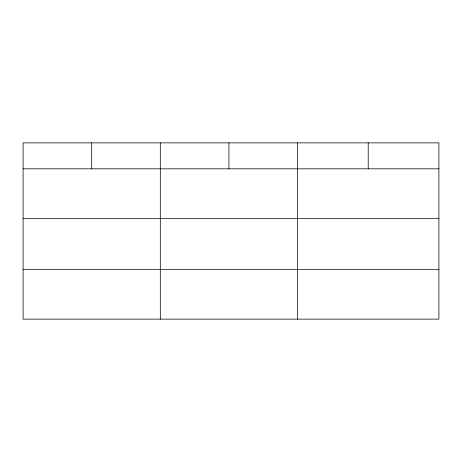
<?xml version="1.0" encoding="UTF-8"?>
<svg xmlns="http://www.w3.org/2000/svg" width="462" height="462" viewBox="0 0 462 462"><rect width="100%" height="100%" fill="white"/><g stroke="black" fill="none" stroke-linecap="round" stroke-linejoin="round"><path stroke-width="0.69" d="M438.9 218.422L438.9 142.868L23.1 142.868L23.1 319.132L438.9 319.132L438.9 218.422L23.1 218.422M23.1 168.821L438.9 168.821M23.1 269.531L438.9 269.531M368.214 142.868L368.214 168.821M297.528 142.868L297.528 319.132M228.921 142.868L228.921 168.821M160.314 142.868L160.314 319.132M91.707 142.868L91.707 168.821"/></g></svg>
